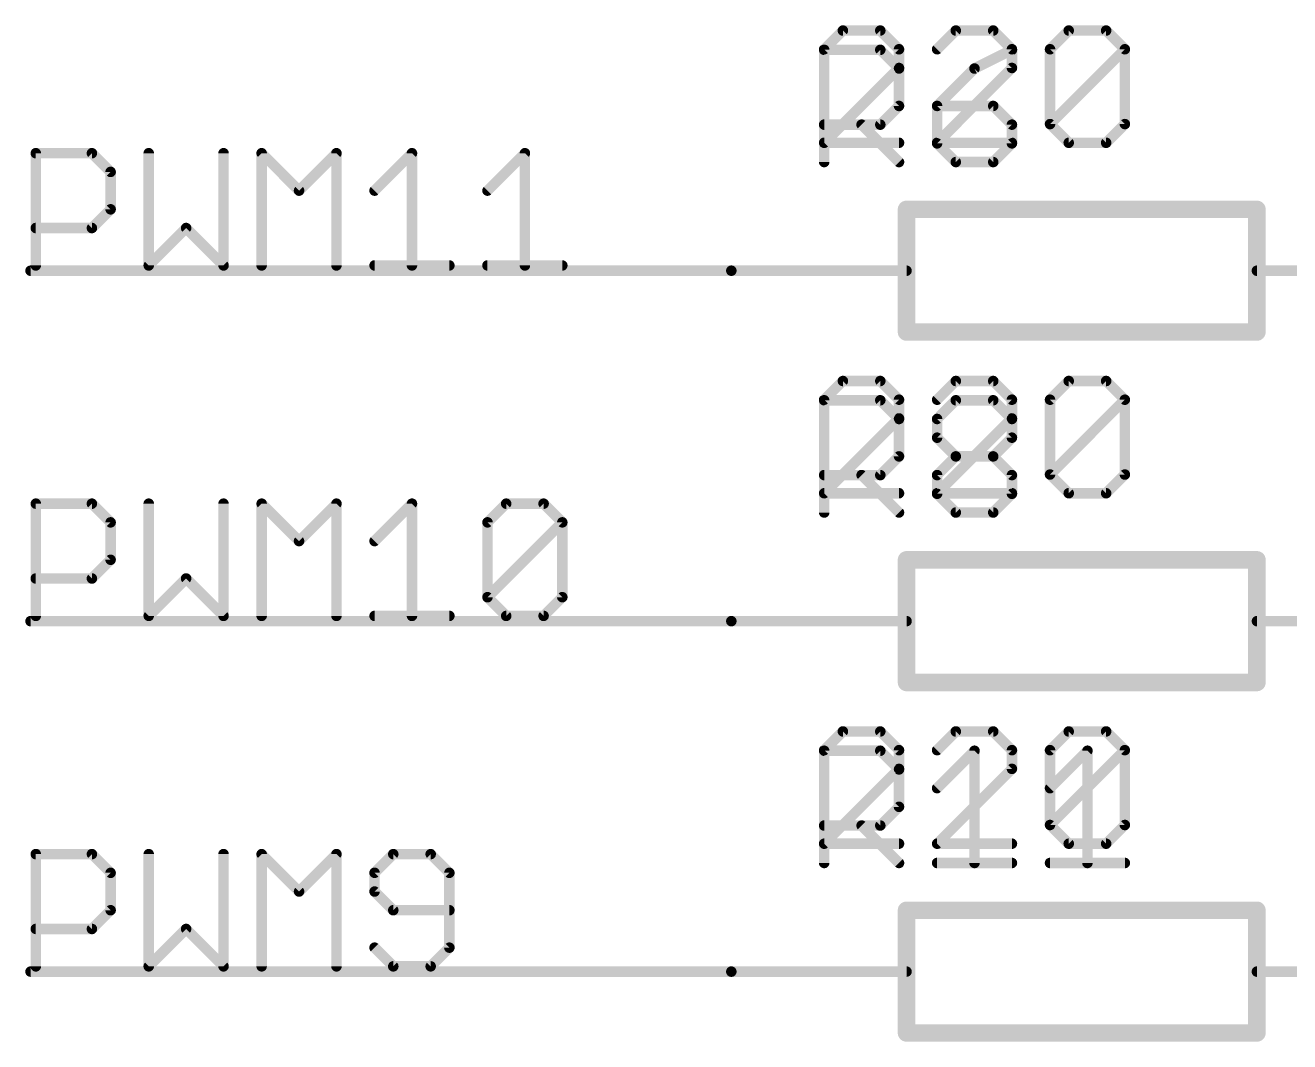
# Model space of a CAD drawing. Extents: x 0 to 264, y 0 to 182.
# Drawn here: x 192.96 to 211.3, y 131.06 to 145.8 of the extents above; entities that cross this region are included whole.
import ezdxf

# ---------------------------------------------------------------- set-up
doc = ezdxf.new("R2010")
doc.units = 0
for name, color, linetype in [('91', 122, 'CONTINUOUS'), ('94', 12, 'CONTINUOUS'), ('95', 251, 'CONTINUOUS'), ('96', 251, 'CONTINUOUS')]:
    doc.layers.add(name, color=color, linetype=linetype)

msp = doc.modelspace()

# ---------------------------------------------------------------- linework, layer by layer
at = {"layer": '91', "const_width": 0.1524}
for points in [[(203.2, 142.24), (193.04, 142.24)], [(203.2, 137.16), (193.04, 137.16)], [(203.2, 132.08), (193.04, 132.08)]]:
    msp.add_lwpolyline(points, dxfattribs=at)
at = {"layer": '91', "const_width": 0.0762}
for points in [[(193.04, 142.2781, 1), (193.04, 142.2019)], [(203.2, 142.2019, 1), (203.2, 142.2781)], [(193.04, 137.1981, 1), (193.04, 137.1219)], [(203.2, 137.1219, 1), (203.2, 137.1981)], [(193.04, 132.1181, 1), (193.04, 132.0419)], [(203.2, 132.0419, 1), (203.2, 132.1181)]]:
    msp.add_lwpolyline(points, format="xyb", dxfattribs=at)
at = {"layer": '94'}
for points, const_width in [([(210.82, 143.129), (205.74, 143.129)], 0.254), ([(205.74, 141.351), (205.74, 143.129)], 0.254), ([(210.82, 141.351), (210.82, 143.129)], 0.254), ([(203.2, 142.24), (205.74, 142.24)], 0.1524), ([(213.36, 142.24), (210.82, 142.24)], 0.1524), ([(205.74, 141.351), (210.82, 141.351)], 0.254), ([(210.82, 138.049), (205.74, 138.049)], 0.254), ([(205.74, 136.271), (205.74, 138.049)], 0.254), ([(210.82, 136.271), (210.82, 138.049)], 0.254), ([(203.2, 137.16), (205.74, 137.16)], 0.1524), ([(213.36, 137.16), (210.82, 137.16)], 0.1524), ([(205.74, 136.271), (210.82, 136.271)], 0.254), ([(210.82, 132.969), (205.74, 132.969)], 0.254), ([(205.74, 131.191), (205.74, 132.969)], 0.254), ([(210.82, 131.191), (210.82, 132.969)], 0.254), ([(203.2, 132.08), (205.74, 132.08)], 0.1524), ([(213.36, 132.08), (210.82, 132.08)], 0.1524), ([(205.74, 131.191), (210.82, 131.191)], 0.254)]:
    msp.add_lwpolyline(points, dxfattribs=dict(at, const_width=const_width))
for points, const_width in [([(205.74, 143.1925, 1), (205.74, 143.0655)], 0.127), ([(205.8035, 143.129, 1), (205.6765, 143.129)], 0.127), ([(210.8835, 143.129, 1), (210.7565, 143.129)], 0.127), ([(210.82, 143.0655, 1), (210.82, 143.1925)], 0.127), ([(203.2, 142.2781, 1), (203.2, 142.2019)], 0.0762), ([(205.74, 142.2019, 1), (205.74, 142.2781)], 0.0762), ([(210.82, 142.2781, 1), (210.82, 142.2019)], 0.0762), ([(205.74, 141.4145, 1), (205.74, 141.2875)], 0.127), ([(205.6765, 141.351, 1), (205.8035, 141.351)], 0.127), ([(210.7565, 141.351, 1), (210.8835, 141.351)], 0.127), ([(210.82, 141.2875, 1), (210.82, 141.4145)], 0.127), ([(205.74, 138.1125, 1), (205.74, 137.9855)], 0.127), ([(205.8035, 138.049, 1), (205.6765, 138.049)], 0.127), ([(210.8835, 138.049, 1), (210.7565, 138.049)], 0.127), ([(210.82, 137.9855, 1), (210.82, 138.1125)], 0.127), ([(203.2, 137.1981, 1), (203.2, 137.1219)], 0.0762), ([(205.74, 137.1219, 1), (205.74, 137.1981)], 0.0762), ([(210.82, 137.1981, 1), (210.82, 137.1219)], 0.0762), ([(205.74, 136.3345, 1), (205.74, 136.2075)], 0.127), ([(210.82, 136.2075, 1), (210.82, 136.3345)], 0.127), ([(205.6765, 136.271, 1), (205.8035, 136.271)], 0.127), ([(210.7565, 136.271, 1), (210.8835, 136.271)], 0.127), ([(205.74, 133.0325, 1), (205.74, 132.9055)], 0.127), ([(205.8035, 132.969, 1), (205.6765, 132.969)], 0.127), ([(210.8835, 132.969, 1), (210.7565, 132.969)], 0.127), ([(210.82, 132.9055, 1), (210.82, 133.0325)], 0.127), ([(203.2, 132.1181, 1), (203.2, 132.0419)], 0.0762), ([(205.74, 132.0419, 1), (205.74, 132.1181)], 0.0762), ([(210.82, 132.1181, 1), (210.82, 132.0419)], 0.0762), ([(205.74, 131.2545, 1), (205.74, 131.1275)], 0.127), ([(205.6765, 131.191, 1), (205.8035, 131.191)], 0.127), ([(210.7565, 131.191, 1), (210.8835, 131.191)], 0.127), ([(210.82, 131.1275, 1), (210.82, 131.2545)], 0.127)]:
    msp.add_lwpolyline(points, format="xyb", dxfattribs=dict(at, const_width=const_width))
at = {"layer": '95', "const_width": 0.1524}
for points in [[(204.5462, 143.8148), (204.5462, 145.4418)], [(204.5462, 145.4418), (205.3597, 145.4418)], [(205.3597, 145.4418), (205.6309, 145.1706)], [(207.268, 145.4418), (206.7257, 145.1706)], [(205.6309, 145.1706), (205.6309, 144.6283)], [(206.7257, 145.1706), (206.1834, 144.6283)], [(205.6309, 144.6283), (205.3597, 144.3571)], [(206.1834, 144.6283), (206.1834, 144.086)], [(206.9969, 144.6283), (206.1834, 144.6283)], [(207.268, 144.3571), (206.9969, 144.6283)], [(205.3597, 144.3571), (204.5462, 144.3571)], [(205.0885, 144.3571), (205.6309, 143.8148)], [(207.268, 144.086), (207.268, 144.3571)], [(206.1834, 144.086), (206.4545, 143.8148)], [(206.9969, 143.8148), (207.268, 144.086)], [(193.1162, 142.3162), (193.1162, 143.9432)], [(193.1162, 143.9432), (193.9297, 143.9432)], [(193.9297, 143.9432), (194.2009, 143.672)], [(194.7534, 143.9432), (194.7534, 142.3162)], [(195.838, 142.3162), (195.838, 143.9432)], [(196.3905, 142.3162), (196.3905, 143.9432)], [(196.3905, 143.9432), (196.9328, 143.4009)], [(196.9328, 143.4009), (197.4752, 143.9432)], [(197.4752, 143.9432), (197.4752, 142.3162)], [(198.0277, 143.4009), (198.57, 143.9432)], [(198.57, 143.9432), (198.57, 142.3162)], [(199.6648, 143.4009), (200.2072, 143.9432)], [(200.2072, 143.9432), (200.2072, 142.3162)], [(194.2009, 143.672), (194.2009, 143.1297)], [(206.4545, 143.8148), (206.9969, 143.8148)], [(194.2009, 143.1297), (193.9297, 142.8585)], [(193.9297, 142.8585), (193.1162, 142.8585)], [(194.7534, 142.3162), (195.2957, 142.8585)], [(195.2957, 142.8585), (195.838, 142.3162)], [(198.0277, 142.3162), (199.1123, 142.3162)], [(199.6648, 142.3162), (200.7495, 142.3162)], [(204.5462, 138.7348), (204.5462, 140.3618)], [(204.5462, 140.3618), (205.3597, 140.3618)], [(205.3597, 140.3618), (205.6309, 140.0906)], [(206.1834, 140.0906), (206.4545, 140.3618)], [(206.4545, 140.3618), (206.9969, 140.3618)], [(206.9969, 140.3618), (207.268, 140.0906)], [(205.6309, 140.0906), (205.6309, 139.5483)], [(206.1834, 139.8195), (206.1834, 140.0906)], [(207.268, 140.0906), (207.268, 139.8195)], [(206.4545, 139.5483), (206.1834, 139.8195)], [(207.268, 139.8195), (206.9969, 139.5483)], [(205.6309, 139.5483), (205.3597, 139.2771)], [(206.1834, 139.2771), (206.4545, 139.5483)], [(206.4545, 139.5483), (206.9969, 139.5483)], [(206.9969, 139.5483), (207.268, 139.2771)], [(205.3597, 139.2771), (204.5462, 139.2771)], [(205.0885, 139.2771), (205.6309, 138.7348)], [(206.1834, 139.006), (206.1834, 139.2771)], [(207.268, 139.2771), (207.268, 139.006)], [(206.4545, 138.7348), (206.1834, 139.006)], [(207.268, 139.006), (206.9969, 138.7348)], [(193.1162, 137.2362), (193.1162, 138.8632)], [(193.1162, 138.8632), (193.9297, 138.8632)], [(193.9297, 138.8632), (194.2009, 138.592)], [(194.7534, 138.8632), (194.7534, 137.2362)], [(195.838, 137.2362), (195.838, 138.8632)], [(196.3905, 137.2362), (196.3905, 138.8632)], [(196.3905, 138.8632), (196.9328, 138.3209)], [(196.9328, 138.3209), (197.4752, 138.8632)], [(197.4752, 138.8632), (197.4752, 137.2362)], [(198.0277, 138.3209), (198.57, 138.8632)], [(198.57, 138.8632), (198.57, 137.2362)], [(199.6648, 138.592), (199.936, 138.8632)], [(199.936, 138.8632), (200.4783, 138.8632)], [(200.4783, 138.8632), (200.7495, 138.592)], [(206.9969, 138.7348), (206.4545, 138.7348)], [(194.2009, 138.592), (194.2009, 138.0497)], [(199.6648, 137.5074), (199.6648, 138.592)], [(199.6648, 137.5074), (200.7495, 138.592)], [(200.7495, 138.592), (200.7495, 137.5074)], [(194.2009, 138.0497), (193.9297, 137.7785)], [(193.9297, 137.7785), (193.1162, 137.7785)], [(194.7534, 137.2362), (195.2957, 137.7785)], [(195.2957, 137.7785), (195.838, 137.2362)], [(199.936, 137.2362), (199.6648, 137.5074)], [(200.7495, 137.5074), (200.4783, 137.2362)], [(198.0277, 137.2362), (199.1123, 137.2362)], [(200.4783, 137.2362), (199.936, 137.2362)], [(204.5462, 133.6548), (204.5462, 135.2818)], [(204.5462, 135.2818), (205.3597, 135.2818)], [(205.3597, 135.2818), (205.6309, 135.0106)], [(206.1834, 134.7395), (206.7257, 135.2818)], [(206.7257, 135.2818), (206.7257, 133.6548)], [(207.8205, 134.7395), (208.3628, 135.2818)], [(208.3628, 135.2818), (208.3628, 133.6548)], [(205.6309, 135.0106), (205.6309, 134.4683)], [(205.6309, 134.4683), (205.3597, 134.1971)], [(205.3597, 134.1971), (204.5462, 134.1971)], [(205.0885, 134.1971), (205.6309, 133.6548)], [(193.1162, 132.1562), (193.1162, 133.7832)], [(193.1162, 133.7832), (193.9297, 133.7832)], [(193.9297, 133.7832), (194.2009, 133.512)], [(194.7534, 133.7832), (194.7534, 132.1562)], [(195.838, 132.1562), (195.838, 133.7832)], [(196.3905, 132.1562), (196.3905, 133.7832)], [(196.3905, 133.7832), (196.9328, 133.2409)], [(196.9328, 133.2409), (197.4752, 133.7832)], [(197.4752, 133.7832), (197.4752, 132.1562)], [(198.2988, 133.7832), (198.0277, 133.512)], [(198.8412, 133.7832), (198.2988, 133.7832)], [(199.1123, 133.512), (198.8412, 133.7832)], [(206.1834, 133.6548), (207.268, 133.6548)], [(207.8205, 133.6548), (208.9052, 133.6548)], [(194.2009, 133.512), (194.2009, 132.9697)], [(198.0277, 133.512), (198.0277, 133.2409)], [(199.1123, 132.4274), (199.1123, 133.512)], [(198.0277, 133.2409), (198.2988, 132.9697)], [(194.2009, 132.9697), (193.9297, 132.6985)], [(198.2988, 132.9697), (199.1123, 132.9697)], [(193.9297, 132.6985), (193.1162, 132.6985)], [(194.7534, 132.1562), (195.2957, 132.6985)], [(195.2957, 132.6985), (195.838, 132.1562)], [(198.0277, 132.4274), (198.2988, 132.1562)], [(198.8412, 132.1562), (199.1123, 132.4274)], [(198.2988, 132.1562), (198.8412, 132.1562)]]:
    msp.add_lwpolyline(points, dxfattribs=at)
at = {"layer": '95', "const_width": 0.0762}
for points in [[(204.5843, 145.4418, 1), (204.5081, 145.4418)], [(204.5462, 145.4799, 1), (204.5462, 145.4037)], [(205.3866, 145.4687, 1), (205.3328, 145.4148)], [(205.3597, 145.4037, 1), (205.3597, 145.4799)], [(207.2851, 145.4077, 1), (207.251, 145.4759)], [(205.669, 145.1706, 1), (205.5928, 145.1706)], [(205.6039, 145.1437, 1), (205.6578, 145.1976)], [(206.7086, 145.2047, 1), (206.7427, 145.1365)], [(206.7526, 145.1437, 1), (206.6987, 145.1976)], [(205.5928, 144.6283, 1), (205.669, 144.6283)], [(205.6578, 144.6014, 1), (205.6039, 144.6552)], [(206.2215, 144.6283, 1), (206.1453, 144.6283)], [(206.1834, 144.6664, 1), (206.1834, 144.5902)], [(206.1564, 144.6552, 1), (206.2103, 144.6014)], [(207.0238, 144.6552, 1), (206.9699, 144.6014)], [(206.9969, 144.5902, 1), (206.9969, 144.6664)], [(204.5462, 144.3952, 1), (204.5462, 144.319)], [(205.1155, 144.3841, 1), (205.0616, 144.3302)], [(205.3328, 144.3841, 1), (205.3866, 144.3302)], [(205.3597, 144.319, 1), (205.3597, 144.3952)], [(207.3061, 144.3571, 1), (207.2299, 144.3571)], [(207.2411, 144.3302, 1), (207.295, 144.3841)], [(206.2103, 144.1129, 1), (206.1564, 144.059)], [(206.1453, 144.086, 1), (206.2215, 144.086)], [(207.2299, 144.086, 1), (207.3061, 144.086)], [(207.295, 144.059, 1), (207.2411, 144.1129)], [(193.1543, 143.9432, 1), (193.0781, 143.9432)], [(193.1162, 143.9813, 1), (193.1162, 143.9051)], [(193.9566, 143.9701, 1), (193.9028, 143.9162)], [(193.9297, 143.9051, 1), (193.9297, 143.9813)], [(194.7915, 143.9432, 1), (194.7153, 143.9432)], [(195.8761, 143.9432, 1), (195.7999, 143.9432)], [(196.4286, 143.9432, 1), (196.3524, 143.9432)], [(196.4175, 143.9701, 1), (196.3636, 143.9162)], [(197.5133, 143.9432, 1), (197.4371, 143.9432)], [(197.5021, 143.9162, 1), (197.4482, 143.9701)], [(198.6081, 143.9432, 1), (198.5319, 143.9432)], [(198.5969, 143.9162, 1), (198.5431, 143.9701)], [(200.2453, 143.9432, 1), (200.1691, 143.9432)], [(200.2341, 143.9162, 1), (200.1802, 143.9701)], [(194.239, 143.672, 1), (194.1628, 143.672)], [(194.1739, 143.6451, 1), (194.2278, 143.699)], [(204.5081, 143.8148, 1), (204.5843, 143.8148)], [(205.6039, 143.7879, 1), (205.6578, 143.8417)], [(206.4545, 143.8529, 1), (206.4545, 143.7767)], [(206.4276, 143.7879, 1), (206.4815, 143.8417)], [(206.9699, 143.8417, 1), (207.0238, 143.7879)], [(206.9969, 143.7767, 1), (206.9969, 143.8529)], [(196.9059, 143.4278, 1), (196.9598, 143.3739)], [(196.9059, 143.3739, 1), (196.9598, 143.4278)], [(198.0007, 143.4278, 1), (198.0546, 143.3739)], [(199.6379, 143.4278, 1), (199.6918, 143.3739)], [(194.2278, 143.1028, 1), (194.1739, 143.1566)], [(194.1628, 143.1297, 1), (194.239, 143.1297)], [(193.1162, 142.8966, 1), (193.1162, 142.8204)], [(193.9028, 142.8855, 1), (193.9566, 142.8316)], [(193.9297, 142.8204, 1), (193.9297, 142.8966)], [(195.3226, 142.8855, 1), (195.2687, 142.8316)], [(195.3226, 142.8316, 1), (195.2687, 142.8855)], [(193.0781, 142.3162, 1), (193.1543, 142.3162)], [(194.7264, 142.3431, 1), (194.7803, 142.2893)], [(194.7153, 142.3162, 1), (194.7915, 142.3162)], [(195.7999, 142.3162, 1), (195.8761, 142.3162)], [(195.8111, 142.2893, 1), (195.865, 142.3431)], [(196.3524, 142.3162, 1), (196.4286, 142.3162)], [(197.4371, 142.3162, 1), (197.5133, 142.3162)], [(198.0277, 142.3543, 1), (198.0277, 142.2781)], [(198.5319, 142.3162, 1), (198.6081, 142.3162)], [(199.1123, 142.2781, 1), (199.1123, 142.3543)], [(199.6648, 142.3543, 1), (199.6648, 142.2781)], [(200.1691, 142.3162, 1), (200.2453, 142.3162)], [(200.7495, 142.2781, 1), (200.7495, 142.3543)], [(204.5843, 140.3618, 1), (204.5081, 140.3618)], [(204.5462, 140.3999, 1), (204.5462, 140.3237)], [(205.3866, 140.3887, 1), (205.3328, 140.3348)], [(205.3597, 140.3237, 1), (205.3597, 140.3999)], [(206.4545, 140.3999, 1), (206.4545, 140.3237)], [(206.4815, 140.3348, 1), (206.4276, 140.3887)], [(207.0238, 140.3887, 1), (206.9699, 140.3348)], [(206.9969, 140.3237, 1), (206.9969, 140.3999)], [(205.669, 140.0906, 1), (205.5928, 140.0906)], [(205.6039, 140.0637, 1), (205.6578, 140.1176)], [(206.1564, 140.1176, 1), (206.2103, 140.0637)], [(206.2215, 140.0906, 1), (206.1453, 140.0906)], [(207.3061, 140.0906, 1), (207.2299, 140.0906)], [(207.2411, 140.0637, 1), (207.295, 140.1176)], [(206.2103, 139.8464, 1), (206.1564, 139.7925)], [(207.295, 139.7925, 1), (207.2411, 139.8464)], [(206.1453, 139.8195, 1), (206.2215, 139.8195)], [(207.2299, 139.8195, 1), (207.3061, 139.8195)], [(205.5928, 139.5483, 1), (205.669, 139.5483)], [(205.6578, 139.5214, 1), (205.6039, 139.5752)], [(206.4545, 139.5864, 1), (206.4545, 139.5102)], [(206.4815, 139.5214, 1), (206.4276, 139.5752)], [(206.4276, 139.5214, 1), (206.4815, 139.5752)], [(207.0238, 139.5752, 1), (206.9699, 139.5214)], [(206.9699, 139.5752, 1), (207.0238, 139.5214)], [(206.9969, 139.5102, 1), (206.9969, 139.5864)], [(204.5462, 139.3152, 1), (204.5462, 139.239)], [(205.1155, 139.3041, 1), (205.0616, 139.2502)], [(205.3328, 139.3041, 1), (205.3866, 139.2502)], [(205.3597, 139.239, 1), (205.3597, 139.3152)], [(206.1564, 139.3041, 1), (206.2103, 139.2502)], [(206.2215, 139.2771, 1), (206.1453, 139.2771)], [(207.3061, 139.2771, 1), (207.2299, 139.2771)], [(207.2411, 139.2502, 1), (207.295, 139.3041)], [(206.2103, 139.0329, 1), (206.1564, 138.979)], [(206.1453, 139.006, 1), (206.2215, 139.006)], [(207.2299, 139.006, 1), (207.3061, 139.006)], [(207.295, 138.979, 1), (207.2411, 139.0329)], [(193.1543, 138.8632, 1), (193.0781, 138.8632)], [(193.1162, 138.9013, 1), (193.1162, 138.8251)], [(193.9566, 138.8901, 1), (193.9028, 138.8362)], [(193.9297, 138.8251, 1), (193.9297, 138.9013)], [(194.7915, 138.8632, 1), (194.7153, 138.8632)], [(195.8761, 138.8632, 1), (195.7999, 138.8632)], [(196.4286, 138.8632, 1), (196.3524, 138.8632)], [(196.4175, 138.8901, 1), (196.3636, 138.8362)], [(197.5133, 138.8632, 1), (197.4371, 138.8632)], [(197.5021, 138.8362, 1), (197.4482, 138.8901)], [(198.6081, 138.8632, 1), (198.5319, 138.8632)], [(198.5969, 138.8362, 1), (198.5431, 138.8901)], [(199.936, 138.9013, 1), (199.936, 138.8251)], [(199.9629, 138.8362, 1), (199.909, 138.8901)], [(200.5053, 138.8901, 1), (200.4514, 138.8362)], [(200.4783, 138.8251, 1), (200.4783, 138.9013)], [(204.5081, 138.7348, 1), (204.5843, 138.7348)], [(205.6039, 138.7079, 1), (205.6578, 138.7617)], [(206.4545, 138.7729, 1), (206.4545, 138.6967)], [(206.4276, 138.7079, 1), (206.4815, 138.7617)], [(206.9699, 138.7617, 1), (207.0238, 138.7079)], [(206.9969, 138.6967, 1), (206.9969, 138.7729)], [(194.239, 138.592, 1), (194.1628, 138.592)], [(194.1739, 138.5651, 1), (194.2278, 138.619)], [(199.7029, 138.592, 1), (199.6267, 138.592)], [(199.6379, 138.619, 1), (199.6918, 138.5651)], [(200.7876, 138.592, 1), (200.7114, 138.592)], [(200.7764, 138.5651, 1), (200.7225, 138.619)], [(200.7225, 138.5651, 1), (200.7764, 138.619)], [(196.9059, 138.3478, 1), (196.9598, 138.2939)], [(196.9059, 138.2939, 1), (196.9598, 138.3478)], [(198.0007, 138.3478, 1), (198.0546, 138.2939)], [(194.1628, 138.0497, 1), (194.239, 138.0497)], [(194.2278, 138.0228, 1), (194.1739, 138.0766)], [(193.1162, 137.8166, 1), (193.1162, 137.7404)], [(193.9297, 137.7404, 1), (193.9297, 137.8166)], [(195.3226, 137.8055, 1), (195.2687, 137.7516)], [(195.3226, 137.7516, 1), (195.2687, 137.8055)], [(193.9028, 137.8055, 1), (193.9566, 137.7516)], [(199.6918, 137.5343, 1), (199.6379, 137.4804)], [(199.6379, 137.5343, 1), (199.6918, 137.4804)], [(199.6267, 137.5074, 1), (199.7029, 137.5074)], [(200.7114, 137.5074, 1), (200.7876, 137.5074)], [(200.7764, 137.4804, 1), (200.7225, 137.5343)], [(198.0277, 137.2743, 1), (198.0277, 137.1981)], [(199.1123, 137.1981, 1), (199.1123, 137.2743)], [(199.936, 137.2743, 1), (199.936, 137.1981)], [(200.4783, 137.1981, 1), (200.4783, 137.2743)], [(193.0781, 137.2362, 1), (193.1543, 137.2362)], [(194.7264, 137.2631, 1), (194.7803, 137.2093)], [(194.7153, 137.2362, 1), (194.7915, 137.2362)], [(195.7999, 137.2362, 1), (195.8761, 137.2362)], [(195.8111, 137.2093, 1), (195.865, 137.2631)], [(196.3524, 137.2362, 1), (196.4286, 137.2362)], [(197.4371, 137.2362, 1), (197.5133, 137.2362)], [(198.5319, 137.2362, 1), (198.6081, 137.2362)], [(199.909, 137.2093, 1), (199.9629, 137.2631)], [(200.4514, 137.2631, 1), (200.5053, 137.2093)], [(204.5843, 135.2818, 1), (204.5081, 135.2818)], [(204.5462, 135.3199, 1), (204.5462, 135.2437)], [(205.3866, 135.3087, 1), (205.3328, 135.2548)], [(205.3597, 135.2437, 1), (205.3597, 135.3199)], [(206.7638, 135.2818, 1), (206.6876, 135.2818)], [(206.7526, 135.2548, 1), (206.6987, 135.3087)], [(208.4009, 135.2818, 1), (208.3247, 135.2818)], [(208.3898, 135.2548, 1), (208.3359, 135.3087)], [(205.669, 135.0106, 1), (205.5928, 135.0106)], [(205.6039, 134.9837, 1), (205.6578, 135.0376)], [(206.1564, 134.7664, 1), (206.2103, 134.7125)], [(207.7936, 134.7664, 1), (207.8475, 134.7125)], [(205.5928, 134.4683, 1), (205.669, 134.4683)], [(205.6578, 134.4414, 1), (205.6039, 134.4952)], [(204.5462, 134.2352, 1), (204.5462, 134.159)], [(205.1155, 134.2241, 1), (205.0616, 134.1702)], [(205.3328, 134.2241, 1), (205.3866, 134.1702)], [(205.3597, 134.159, 1), (205.3597, 134.2352)], [(193.1543, 133.7832, 1), (193.0781, 133.7832)], [(193.1162, 133.8213, 1), (193.1162, 133.7451)], [(193.9566, 133.8101, 1), (193.9028, 133.7562)], [(193.9297, 133.7451, 1), (193.9297, 133.8213)], [(194.7915, 133.7832, 1), (194.7153, 133.7832)], [(195.8761, 133.7832, 1), (195.7999, 133.7832)], [(196.4286, 133.7832, 1), (196.3524, 133.7832)], [(196.4175, 133.8101, 1), (196.3636, 133.7562)], [(197.5133, 133.7832, 1), (197.4371, 133.7832)], [(197.5021, 133.7562, 1), (197.4482, 133.8101)], [(198.2988, 133.8213, 1), (198.2988, 133.7451)], [(198.3258, 133.7562, 1), (198.2719, 133.8101)], [(198.8681, 133.8101, 1), (198.8142, 133.7562)], [(198.8412, 133.7451, 1), (198.8412, 133.8213)], [(204.5081, 133.6548, 1), (204.5843, 133.6548)], [(205.6039, 133.6279, 1), (205.6578, 133.6817)], [(206.1834, 133.6929, 1), (206.1834, 133.6167)], [(206.6876, 133.6548, 1), (206.7638, 133.6548)], [(207.268, 133.6167, 1), (207.268, 133.6929)], [(207.8205, 133.6929, 1), (207.8205, 133.6167)], [(208.3247, 133.6548, 1), (208.4009, 133.6548)], [(208.9052, 133.6167, 1), (208.9052, 133.6929)], [(194.239, 133.512, 1), (194.1628, 133.512)], [(194.1739, 133.4851, 1), (194.2278, 133.539)], [(198.0007, 133.539, 1), (198.0546, 133.4851)], [(198.0658, 133.512, 1), (197.9896, 133.512)], [(199.1504, 133.512, 1), (199.0742, 133.512)], [(199.0854, 133.4851, 1), (199.1393, 133.539)], [(196.9059, 133.2678, 1), (196.9598, 133.2139)], [(196.9059, 133.2139, 1), (196.9598, 133.2678)], [(198.0546, 133.2678, 1), (198.0007, 133.2139)], [(197.9896, 133.2409, 1), (198.0658, 133.2409)], [(194.1628, 132.9697, 1), (194.239, 132.9697)], [(194.2278, 132.9428, 1), (194.1739, 132.9966)], [(198.2988, 133.0078, 1), (198.2988, 132.9316)], [(198.2719, 132.9428, 1), (198.3258, 132.9966)], [(199.1123, 132.9316, 1), (199.1123, 133.0078)], [(193.1162, 132.7366, 1), (193.1162, 132.6604)], [(193.9028, 132.7255, 1), (193.9566, 132.6716)], [(193.9297, 132.6604, 1), (193.9297, 132.7366)], [(195.3226, 132.7255, 1), (195.2687, 132.6716)], [(195.3226, 132.6716, 1), (195.2687, 132.7255)], [(198.0546, 132.4543, 1), (198.0007, 132.4004)], [(199.0742, 132.4274, 1), (199.1504, 132.4274)], [(199.1393, 132.4004, 1), (199.0854, 132.4543)], [(193.0781, 132.1562, 1), (193.1543, 132.1562)], [(194.7264, 132.1831, 1), (194.7803, 132.1293)], [(194.7153, 132.1562, 1), (194.7915, 132.1562)], [(195.7999, 132.1562, 1), (195.8761, 132.1562)], [(195.8111, 132.1293, 1), (195.865, 132.1831)], [(196.3524, 132.1562, 1), (196.4286, 132.1562)], [(197.4371, 132.1562, 1), (197.5133, 132.1562)], [(198.2988, 132.1943, 1), (198.2988, 132.1181)], [(198.2719, 132.1293, 1), (198.3258, 132.1831)], [(198.8142, 132.1831, 1), (198.8681, 132.1293)], [(198.8412, 132.1181, 1), (198.8412, 132.1943)]]:
    msp.add_lwpolyline(points, format="xyb", dxfattribs=at)
at = {"layer": '96', "const_width": 0.1524}
for points in [[(204.8174, 145.7212), (204.5462, 145.45)], [(205.3597, 145.7212), (204.8174, 145.7212)], [(205.6309, 145.45), (205.3597, 145.7212)], [(206.4545, 145.7212), (206.1834, 145.45)], [(206.9969, 145.7212), (206.4545, 145.7212)], [(207.268, 145.45), (206.9969, 145.7212)], [(207.8205, 145.45), (208.0917, 145.7212)], [(208.0917, 145.7212), (208.634, 145.7212)], [(208.634, 145.7212), (208.9052, 145.45)], [(205.6309, 145.1789), (205.6309, 145.45)], [(207.268, 145.1789), (207.268, 145.45)], [(207.8205, 144.3654), (207.8205, 145.45)], [(207.8205, 144.3654), (208.9052, 145.45)], [(208.9052, 145.45), (208.9052, 144.3654)], [(204.5462, 144.0942), (205.6309, 145.1789)], [(206.1834, 144.0942), (207.268, 145.1789)], [(208.0917, 144.0942), (207.8205, 144.3654)], [(208.9052, 144.3654), (208.634, 144.0942)], [(205.6309, 144.0942), (204.5462, 144.0942)], [(207.268, 144.0942), (206.1834, 144.0942)], [(208.634, 144.0942), (208.0917, 144.0942)], [(204.8174, 140.6412), (204.5462, 140.37)], [(205.3597, 140.6412), (204.8174, 140.6412)], [(205.6309, 140.37), (205.3597, 140.6412)], [(206.4545, 140.6412), (206.1834, 140.37)], [(206.9969, 140.6412), (206.4545, 140.6412)], [(207.268, 140.37), (206.9969, 140.6412)], [(207.8205, 140.37), (208.0917, 140.6412)], [(208.0917, 140.6412), (208.634, 140.6412)], [(208.634, 140.6412), (208.9052, 140.37)], [(205.6309, 140.0989), (205.6309, 140.37)], [(207.268, 140.0989), (207.268, 140.37)], [(207.8205, 139.2854), (207.8205, 140.37)], [(207.8205, 139.2854), (208.9052, 140.37)], [(208.9052, 140.37), (208.9052, 139.2854)], [(204.5462, 139.0142), (205.6309, 140.0989)], [(206.1834, 139.0142), (207.268, 140.0989)], [(208.0917, 139.0142), (207.8205, 139.2854)], [(208.9052, 139.2854), (208.634, 139.0142)], [(205.6309, 139.0142), (204.5462, 139.0142)], [(207.268, 139.0142), (206.1834, 139.0142)], [(208.634, 139.0142), (208.0917, 139.0142)], [(204.8174, 135.5612), (204.5462, 135.29)], [(205.3597, 135.5612), (204.8174, 135.5612)], [(205.6309, 135.29), (205.3597, 135.5612)], [(206.4545, 135.5612), (206.1834, 135.29)], [(206.9969, 135.5612), (206.4545, 135.5612)], [(207.268, 135.29), (206.9969, 135.5612)], [(207.8205, 135.29), (208.0917, 135.5612)], [(208.0917, 135.5612), (208.634, 135.5612)], [(208.634, 135.5612), (208.9052, 135.29)], [(205.6309, 135.0189), (205.6309, 135.29)], [(207.268, 135.0189), (207.268, 135.29)], [(207.8205, 134.2054), (207.8205, 135.29)], [(207.8205, 134.2054), (208.9052, 135.29)], [(208.9052, 135.29), (208.9052, 134.2054)], [(204.5462, 133.9342), (205.6309, 135.0189)], [(206.1834, 133.9342), (207.268, 135.0189)], [(208.0917, 133.9342), (207.8205, 134.2054)], [(208.9052, 134.2054), (208.634, 133.9342)], [(205.6309, 133.9342), (204.5462, 133.9342)], [(207.268, 133.9342), (206.1834, 133.9342)], [(208.634, 133.9342), (208.0917, 133.9342)]]:
    msp.add_lwpolyline(points, dxfattribs=at)
at = {"layer": '96', "const_width": 0.0762}
for points in [[(204.8174, 145.7593, 1), (204.8174, 145.6831)], [(204.8443, 145.6942, 1), (204.7904, 145.7481)], [(205.3866, 145.7481, 1), (205.3328, 145.6942)], [(205.3597, 145.6831, 1), (205.3597, 145.7593)], [(206.4545, 145.7593, 1), (206.4545, 145.6831)], [(206.4815, 145.6942, 1), (206.4276, 145.7481)], [(207.0238, 145.7481, 1), (206.9699, 145.6942)], [(206.9969, 145.6831, 1), (206.9969, 145.7593)], [(208.0917, 145.7593, 1), (208.0917, 145.6831)], [(208.1186, 145.6942, 1), (208.0647, 145.7481)], [(208.6609, 145.7481, 1), (208.6071, 145.6942)], [(208.634, 145.6831, 1), (208.634, 145.7593)], [(204.5193, 145.477, 1), (204.5731, 145.4231)], [(205.669, 145.45, 1), (205.5928, 145.45)], [(205.6039, 145.4231, 1), (205.6578, 145.477)], [(206.1564, 145.477, 1), (206.2103, 145.4231)], [(207.3061, 145.45, 1), (207.2299, 145.45)], [(207.2411, 145.4231, 1), (207.295, 145.477)], [(207.8586, 145.45, 1), (207.7824, 145.45)], [(207.7936, 145.477, 1), (207.8475, 145.4231)], [(208.9433, 145.45, 1), (208.8671, 145.45)], [(208.9321, 145.4231, 1), (208.8782, 145.477)], [(208.8782, 145.4231, 1), (208.9321, 145.477)], [(205.5928, 145.1789, 1), (205.669, 145.1789)], [(205.6578, 145.1519, 1), (205.6039, 145.2058)], [(207.2299, 145.1789, 1), (207.3061, 145.1789)], [(207.295, 145.1519, 1), (207.2411, 145.2058)], [(207.8475, 144.3923, 1), (207.7936, 144.3384)], [(207.7936, 144.3923, 1), (207.8475, 144.3384)], [(207.7824, 144.3654, 1), (207.8586, 144.3654)], [(208.8671, 144.3654, 1), (208.9433, 144.3654)], [(208.9321, 144.3384, 1), (208.8782, 144.3923)], [(204.5462, 144.1323, 1), (204.5462, 144.0561)], [(204.5193, 144.1211, 1), (204.5731, 144.0673)], [(205.6309, 144.0561, 1), (205.6309, 144.1323)], [(206.1834, 144.1323, 1), (206.1834, 144.0561)], [(206.1564, 144.1211, 1), (206.2103, 144.0673)], [(207.268, 144.0561, 1), (207.268, 144.1323)], [(208.0917, 144.1323, 1), (208.0917, 144.0561)], [(208.0647, 144.0673, 1), (208.1186, 144.1211)], [(208.6071, 144.1211, 1), (208.6609, 144.0673)], [(208.634, 144.0561, 1), (208.634, 144.1323)], [(204.8174, 140.6793, 1), (204.8174, 140.6031)], [(204.8443, 140.6142, 1), (204.7904, 140.6681)], [(205.3866, 140.6681, 1), (205.3328, 140.6142)], [(205.3597, 140.6031, 1), (205.3597, 140.6793)], [(206.4545, 140.6793, 1), (206.4545, 140.6031)], [(206.4815, 140.6142, 1), (206.4276, 140.6681)], [(207.0238, 140.6681, 1), (206.9699, 140.6142)], [(206.9969, 140.6031, 1), (206.9969, 140.6793)], [(208.0917, 140.6793, 1), (208.0917, 140.6031)], [(208.1186, 140.6142, 1), (208.0647, 140.6681)], [(208.6609, 140.6681, 1), (208.6071, 140.6142)], [(208.634, 140.6031, 1), (208.634, 140.6793)], [(204.5193, 140.397, 1), (204.5731, 140.3431)], [(205.669, 140.37, 1), (205.5928, 140.37)], [(205.6039, 140.3431, 1), (205.6578, 140.397)], [(206.1564, 140.397, 1), (206.2103, 140.3431)], [(207.3061, 140.37, 1), (207.2299, 140.37)], [(207.2411, 140.3431, 1), (207.295, 140.397)], [(207.8586, 140.37, 1), (207.7824, 140.37)], [(207.7936, 140.397, 1), (207.8475, 140.3431)], [(208.9433, 140.37, 1), (208.8671, 140.37)], [(208.9321, 140.3431, 1), (208.8782, 140.397)], [(208.8782, 140.3431, 1), (208.9321, 140.397)], [(205.5928, 140.0989, 1), (205.669, 140.0989)], [(205.6578, 140.0719, 1), (205.6039, 140.1258)], [(207.2299, 140.0989, 1), (207.3061, 140.0989)], [(207.295, 140.0719, 1), (207.2411, 140.1258)], [(207.8475, 139.3123, 1), (207.7936, 139.2584)], [(207.7936, 139.3123, 1), (207.8475, 139.2584)], [(207.7824, 139.2854, 1), (207.8586, 139.2854)], [(208.8671, 139.2854, 1), (208.9433, 139.2854)], [(208.9321, 139.2584, 1), (208.8782, 139.3123)], [(204.5462, 139.0523, 1), (204.5462, 138.9761)], [(204.5193, 139.0411, 1), (204.5731, 138.9873)], [(205.6309, 138.9761, 1), (205.6309, 139.0523)], [(206.1834, 139.0523, 1), (206.1834, 138.9761)], [(206.1564, 139.0411, 1), (206.2103, 138.9873)], [(207.268, 138.9761, 1), (207.268, 139.0523)], [(208.0917, 139.0523, 1), (208.0917, 138.9761)], [(208.0647, 138.9873, 1), (208.1186, 139.0411)], [(208.6071, 139.0411, 1), (208.6609, 138.9873)], [(208.634, 138.9761, 1), (208.634, 139.0523)], [(204.8174, 135.5993, 1), (204.8174, 135.5231)], [(204.8443, 135.5342, 1), (204.7904, 135.5881)], [(205.3866, 135.5881, 1), (205.3328, 135.5342)], [(205.3597, 135.5231, 1), (205.3597, 135.5993)], [(206.4545, 135.5993, 1), (206.4545, 135.5231)], [(206.4815, 135.5342, 1), (206.4276, 135.5881)], [(207.0238, 135.5881, 1), (206.9699, 135.5342)], [(206.9969, 135.5231, 1), (206.9969, 135.5993)], [(208.0917, 135.5993, 1), (208.0917, 135.5231)], [(208.1186, 135.5342, 1), (208.0647, 135.5881)], [(208.6609, 135.5881, 1), (208.6071, 135.5342)], [(208.634, 135.5231, 1), (208.634, 135.5993)], [(204.5193, 135.317, 1), (204.5731, 135.2631)], [(205.669, 135.29, 1), (205.5928, 135.29)], [(205.6039, 135.2631, 1), (205.6578, 135.317)], [(206.1564, 135.317, 1), (206.2103, 135.2631)], [(207.3061, 135.29, 1), (207.2299, 135.29)], [(207.2411, 135.2631, 1), (207.295, 135.317)], [(207.8586, 135.29, 1), (207.7824, 135.29)], [(207.7936, 135.317, 1), (207.8475, 135.2631)], [(208.9433, 135.29, 1), (208.8671, 135.29)], [(208.9321, 135.2631, 1), (208.8782, 135.317)], [(208.8782, 135.2631, 1), (208.9321, 135.317)], [(205.5928, 135.0189, 1), (205.669, 135.0189)], [(205.6578, 134.9919, 1), (205.6039, 135.0458)], [(207.2299, 135.0189, 1), (207.3061, 135.0189)], [(207.295, 134.9919, 1), (207.2411, 135.0458)], [(207.8475, 134.2323, 1), (207.7936, 134.1784)], [(207.7936, 134.2323, 1), (207.8475, 134.1784)], [(207.7824, 134.2054, 1), (207.8586, 134.2054)], [(208.8671, 134.2054, 1), (208.9433, 134.2054)], [(208.9321, 134.1784, 1), (208.8782, 134.2323)], [(204.5462, 133.9723, 1), (204.5462, 133.8961)], [(205.6309, 133.8961, 1), (205.6309, 133.9723)], [(206.1834, 133.9723, 1), (206.1834, 133.8961)], [(207.268, 133.8961, 1), (207.268, 133.9723)], [(208.0917, 133.9723, 1), (208.0917, 133.8961)], [(208.634, 133.8961, 1), (208.634, 133.9723)], [(204.5193, 133.9611, 1), (204.5731, 133.9073)], [(206.1564, 133.9611, 1), (206.2103, 133.9073)], [(208.0647, 133.9073, 1), (208.1186, 133.9611)], [(208.6071, 133.9611, 1), (208.6609, 133.9073)]]:
    msp.add_lwpolyline(points, format="xyb", dxfattribs=at)

doc.saveas('drawing.dxf')
